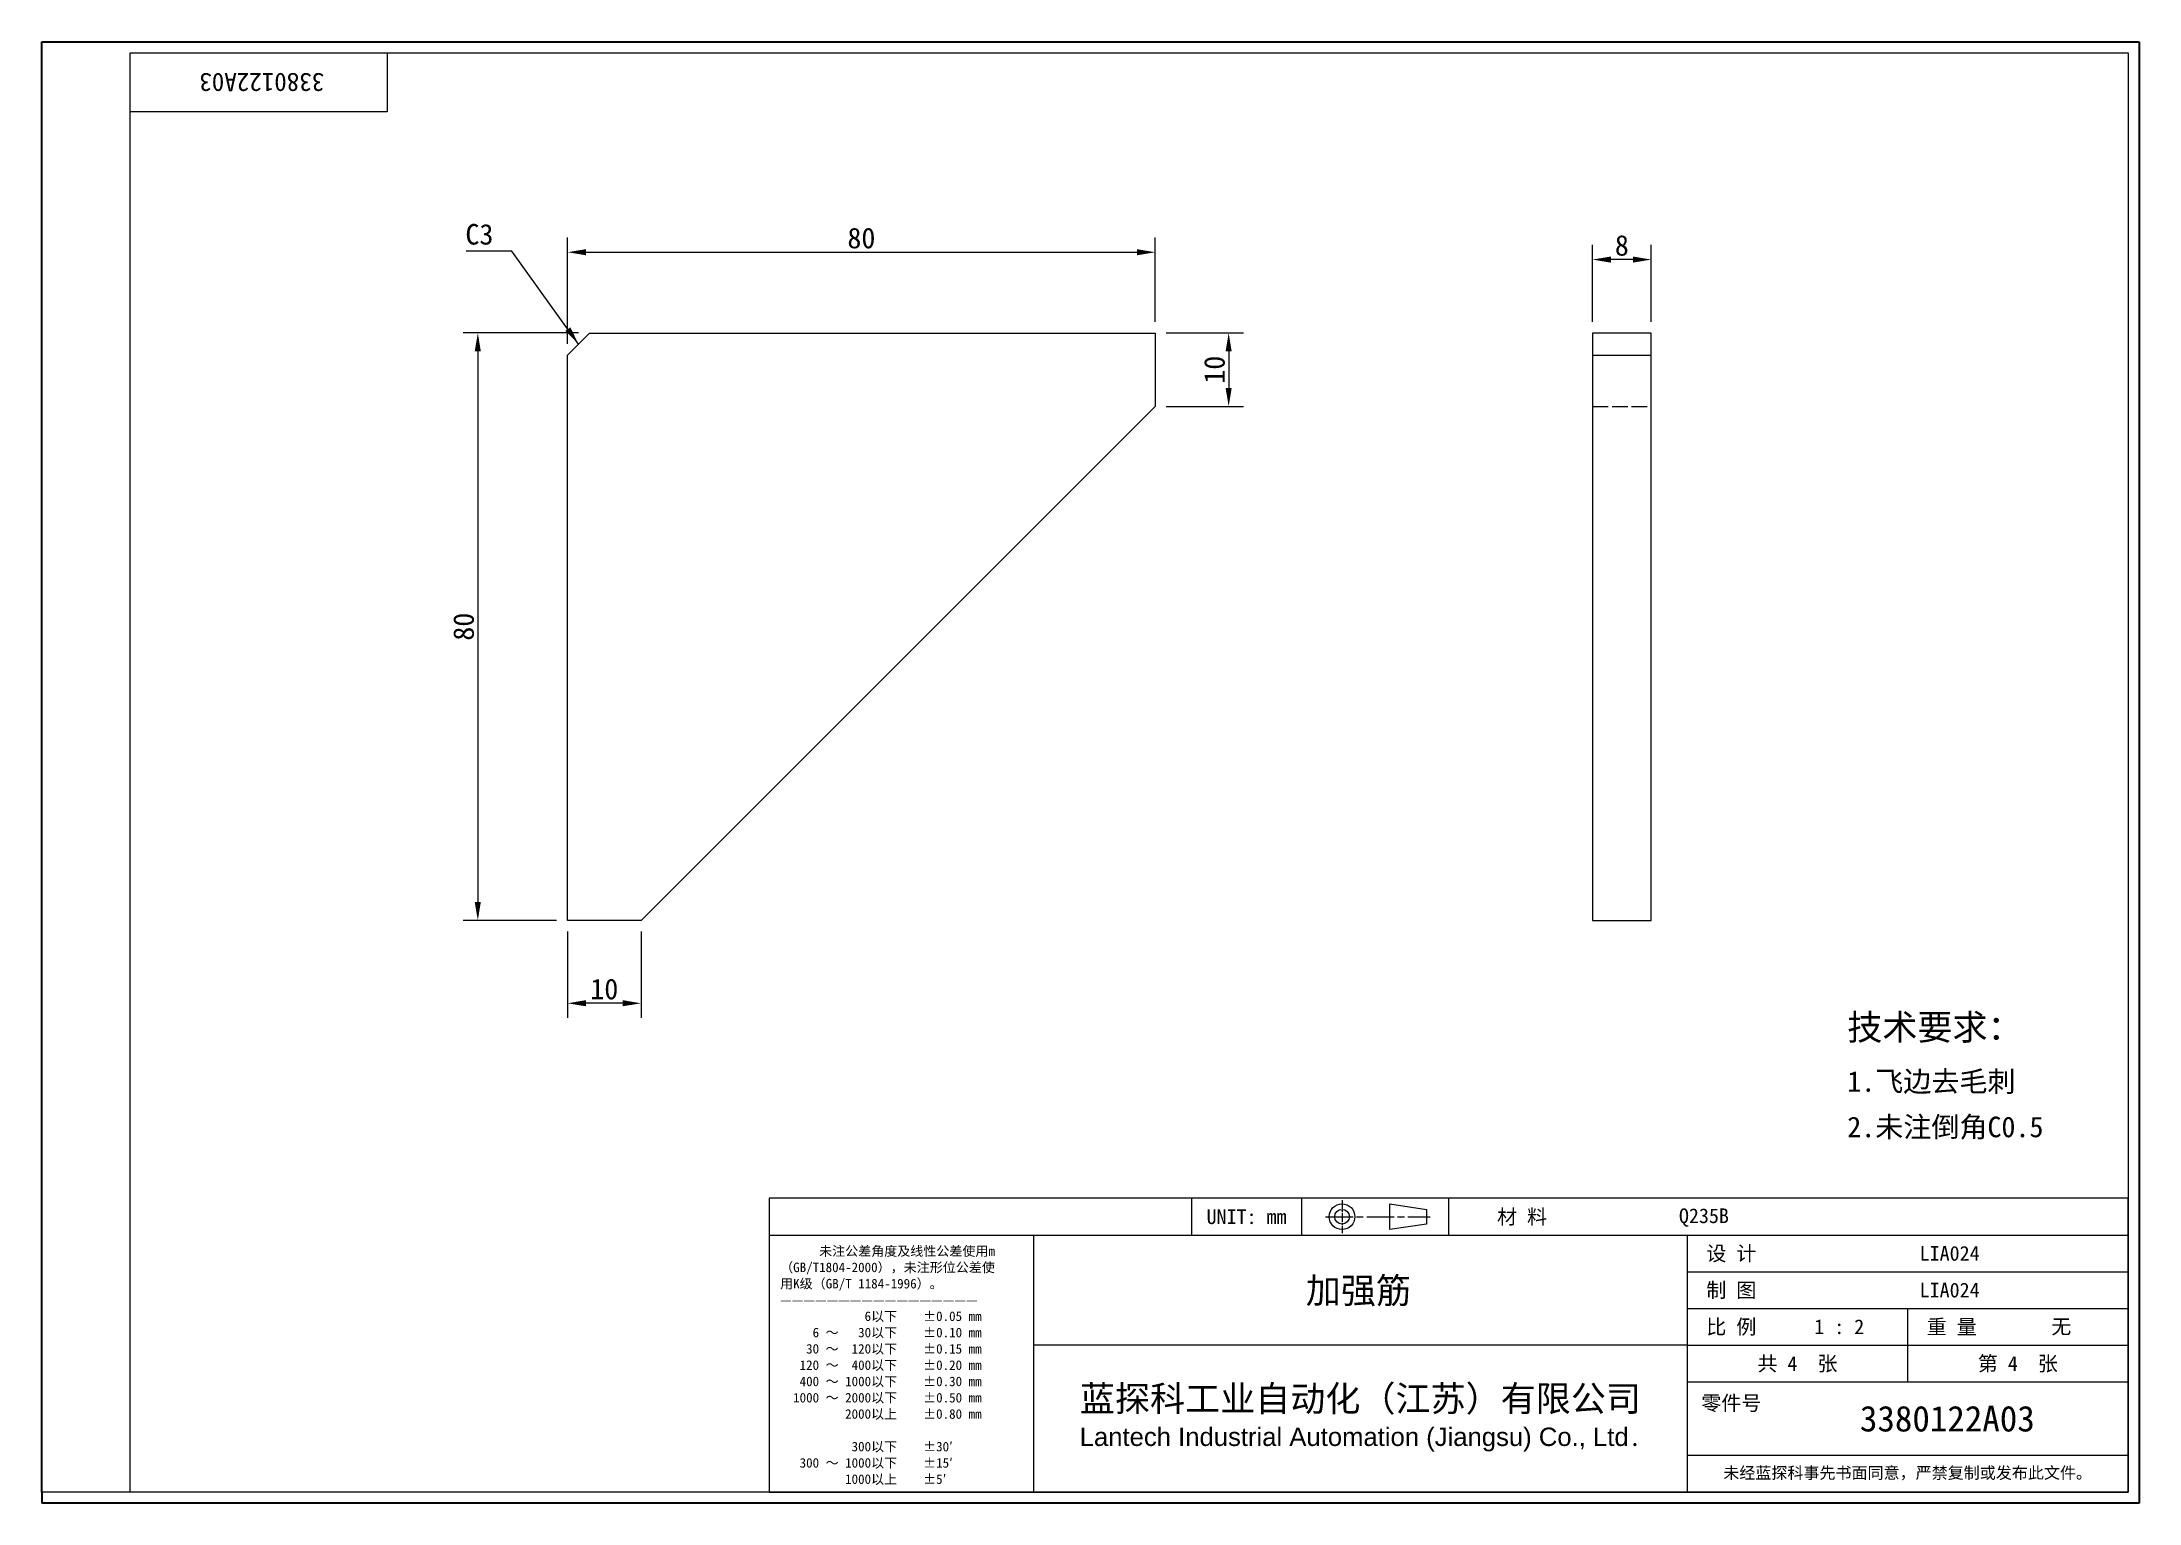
# Model space of a CAD drawing. Header units: millimetres. Extents: x 6 to 292, y 5 to 205.
import ezdxf
from ezdxf.enums import TextEntityAlignment as Align

# ---------------------------------------------------------------- set-up
doc = ezdxf.new("R2010")
doc.units = ezdxf.units.MM
doc.linetypes.add('CHAIN', pattern=[0.3543, 0.2362, -0.0295, 0.0591, -0.0295])
doc.linetypes.add('DASHED', pattern=[0.2067, 0.1654, -0.0413])
for name, color, linetype, lineweight in [('1', 7, 'Continuous', 18), ('可见 (ISO)', 7, 'Continuous', 25), ('图框 (ISO)', 7, 'Continuous', 35), ('标题 (ISO)', 7, 'Continuous', 25)]:
    doc.layers.add(name, color=color, linetype=linetype, lineweight=lineweight)
for name, color, linetype, lineweight, true_color in [('尺寸 (ISO)', 7, 'Continuous', 18, 0x008000), ('符号 (ISO)', 7, 'Continuous', 18, 0x008000), ('隐藏 (ISO)', 5, 'DASHED', 18, 0x0000ff)]:
    doc.layers.add(name, color=color, linetype=linetype, lineweight=lineweight, true_color=true_color)
doc.styles.add('文本样式164', font='SimSun.ttf')
doc.styles.add('文本样式165', font='SimSun.ttf')
doc.styles.add('文本样式74', font='SimSun.ttf')
doc.styles.add('最新国标', font='simfang.ttf')
doc.styles.add('注释文本 (ISO)', font='simfang.ttf')
doc.dimstyles.new('默认 (GB)', dxfattribs={"dimtxt": 2.8, "dimasz": 2.5, "dimexe": 2, "dimexo": 1.5, "dimgap": 0.5, "dimtad": 1, "dimtoh": 1, "dimdsep": 46, "dimtxsty": '最新国标', "dimcen": 0.09, "dimdle": 10, "dimclrd": 256, "dimclre": 256, "dimclrt": 256, "dimaunit": 1, "dimadec": 3, "dimazin": 2, "dimtfac": 0.535714, "dimtdec": 3, "dimtmove": 0, "dimatfit": 3, "dimfxl": 0, "dimtolj": 1, "dimlwd": -1, "dimlwe": -1, "dimarcsym": 0})
doc.dimstyles.new('默认 (GB)$7', dxfattribs={"dimtxt": 2.8, "dimasz": 2.5, "dimexe": 2, "dimexo": 1.5, "dimgap": 0.5, "dimtad": 1, "dimtoh": 1, "dimdsep": 46, "dimtxsty": '最新国标', "dimcen": 0.09, "dimdle": 10, "dimclrd": 256, "dimclre": 256, "dimclrt": 256, "dimaunit": 1, "dimadec": 3, "dimazin": 2, "dimtfac": 0.535714, "dimtdec": 3, "dimtmove": 0, "dimatfit": 3, "dimfxl": 0, "dimtolj": 1, "dimlwd": -1, "dimlwe": -1, "dimarcsym": 0})

# ---------------------------------------------------------------- blocks, each defined once
blk = doc.blocks.new('图框 最新国标')
at = {"layer": '图框 (ISO)'}
for p, q in [((6, 7), (6, 204.5)), ((6, 204.5), (291.5, 204.5)), ((291.5, 204.5), (291.5, 5.5)), ((6, 7), (6, 5.5)), ((6, 7), (6, 5.5)), ((291.5, 5.5), (6, 5.5))]:
    blk.add_line(p, q, dxfattribs=at)
at = {"layer": '图框 (ISO)', "color": 7, "linetype": 'Continuous', "lineweight": 25}
for p, q in [((18, 203), (290, 203)), ((18, 7), (18, 203)), ((18, 203), (290, 203)), ((53, 203), (53, 195)), ((290, 203), (290, 7)), ((290, 203), (290, 7)), ((53, 195), (18, 195)), ((290, 7), (6, 7)), ((290, 7), (18, 7))]:
    blk.add_line(p, q, dxfattribs=at)
at = {"layer": '图框 (ISO)', "style": '文本样式74'}
blk.add_attdef('零件代号_001', (44.43, 200.25), '', height=2.5, rotation=180, dxfattribs=at)
blk = doc.blocks.new('标题栏 最新国标')
at = {"layer": '标题 (ISO)'}
for p, q in [((381.98, -183.84), (196.98, -183.84)), ((196.98, -183.84), (196.98, -223.84)), ((254.48, -183.84), (254.48, -188.84)), ((269.48, -183.84), (269.48, -188.84)), ((281.48, -188.09), (281.48, -184.59)), ((281.48, -184.59), (286.48, -185.34)), ((286.48, -185.34), (286.48, -187.34)), ((289.48, -183.84), (289.48, -188.84)), ((381.98, -223.84), (381.98, -183.84)), ((383.48, -183.84), (383.48, -225.34)), ((286.48, -187.34), (281.48, -188.09)), ((196.98, -188.84), (381.98, -188.84)), ((232.98, -188.84), (232.98, -223.84)), ((321.98, -188.84), (321.98, -223.84)), ((321.98, -193.84), (381.98, -193.84)), ((321.98, -198.84), (381.98, -198.84)), ((351.98, -198.84), (351.98, -208.84)), ((321.98, -203.84), (232.98, -203.84)), ((321.98, -203.84), (381.98, -203.84)), ((321.98, -208.84), (381.98, -208.84)), ((321.98, -218.84), (381.98, -218.84)), ((196.98, -223.84), (381.98, -223.84)), ((383.48, -225.34), (196.98, -225.34))]:
    blk.add_line(p, q, dxfattribs=at)
at = {"layer": '标题 (ISO)', "linetype": 'CHAIN', "ltscale": 5.000333}
blk.add_line((274.98, -184.09), (274.98, -188.59), dxfattribs=at)
at = {"layer": '标题 (ISO)', "linetype": 'CHAIN', "ltscale": 15.834605}
blk.add_line((272.73, -186.34), (286.98, -186.34), dxfattribs=at)
at = {"layer": '标题 (ISO)'}
for radius in [1.75, 1]:
    blk.add_circle((274.98, -186.34), radius, dxfattribs=at)
at = {"layer": '1', "style": '文本样式164'}
for s, p in [('UNIT: mm', (261.98, -186.34)), ('材 料', (299.48, -186.34)), ('设 计', (327.98, -191.34)), ('制 图', (327.98, -196.34)), ('比 例', (327.98, -201.34)), ('重 量', (357.98, -201.34)), ('共 4  张', (336.98, -206.34)), ('第 4  张', (366.98, -206.34))]:
    blk.add_text(s, height=2, dxfattribs=at).set_placement(p, align=Align.MIDDLE_CENTER)
at = {"layer": '标题 (ISO)', "style": '注释文本 (ISO)'}
for s, insert, char_height, attachment_point, line_spacing_factor in [('\\fSimSun|b0|i0;{\\H1.3000;      未注公差角度及线性公差使用m\\P}\\fSimSun|b0|i0;{\\H1.3000;（GB/T1804-2000），未注形位公差使\\P}\\fSimSun|b0|i0;{\\H1.3000;用K级（GB/T 1184-1996）。\\P}\\fSimSun|b0|i0;{\\H1.3000;—————————————————\\P}\\fSimSun|b0|i0;{\\H1.3000;             6以下    ±0.05 mm\\P}\\fSimSun|b0|i0;{\\H1.3000;     6 ～   30以下    ±0.10 mm\\P}\\fSimSun|b0|i0;{\\H1.3000;    30 ～  120以下    ±0.15 mm\\P}\\fSimSun|b0|i0;{\\H1.3000;   120 ～  400以下    ±0.20 mm\\P}\\fSimSun|b0|i0;{\\H1.3000;   400 ～ 1000以下    ±0.30 mm\\P}\\fSimSun|b0|i0;{\\H1.3000;  1000 ～ 2000以下    ±0.50 mm\\P}\\fSimSun|b0|i0;{\\H1.3000;          2000以上    ±0.80 mm\\P}\\fSimSun|b0|i0;{\\H1.3000;\\P}\\fSimSun|b0|i0;{\\H1.3000;           300以下    ±30′\\P}\\fSimSun|b0|i0;{\\H1.3000;   300 ～ 1000以下    ±15′\\P}\\fSimSun|b0|i0;{\\H1.3000;          1000以上    ±5′}', (198.48, -206.63), 1.3, 4, 1.023913), ('{\\fMicrosoft YaHei|b0|i0|c134|p34;\\H1.75x;蓝探科工业自动化（江苏）有限公司\\P\\fArial|b0|i0|c0|p34;\\H0.71429x;Lantech Industrial Automation (Jiangsu) Co., Ltd\\fFangSong|b0|i0|c134|p49;.\\H1.15195x; }', (277.48, -213.84), 2, 5, 0.978695)]:
    blk.add_mtext(s, dxfattribs=dict(at, insert=insert, char_height=char_height, attachment_point=attachment_point, line_spacing_factor=line_spacing_factor))
at = {"layer": '标题 (ISO)', "attachment_point": 5, "style": '注释文本 (ISO)'}
for s, insert, char_height in [('\\fFangSong|b0|i0;零件号', (327.98, -211.84), 2), ('\\fSimSun|b0|i0;{\\H1.6000;未经蓝探科事先书面同意，严禁复制或发布此文件。}', (351.98, -221.34), 1.6)]:
    blk.add_mtext(s, dxfattribs=dict(at, insert=insert, char_height=char_height))
at = {"layer": '标题 (ISO)'}
for tag, p, height, style in [('材料_001', (320.84, -187.21), 2, '注释文本 (ISO)'), ('设计人_001', (353.61, -192.33), 2, '注释文本 (ISO)'), ('库存编号_001', (270.04, -198.14), 3.5, '文本样式165'), ('设计人_001', (353.61, -197.33), 2, '注释文本 (ISO)'), ('视图比例_001', (339.26, -202.33), 2, '注释文本 (ISO)'), ('质量\\P3;_001', (371.53, -202.3), 2, '注释文本 (ISO)'), ('零件代号_001', (345.48, -215.59), 3.5, '文本样式165')]:
    blk.add_attdef(tag, p, '', height=height, dxfattribs=dict(at, style=style))
blk = doc.blocks.new('*D5')
at = {"layer": 'Defpoints', "color": 0, "transparency": 16777216}
for p in [(80.56, 164.86), (65.34, 84.86), (77.56, 84.86)]:
    blk.add_point(p, dxfattribs=at)
at = {"layer": '尺寸 (ISO)', "color": 116, "true_color": 0x00803f, "transparency": 16777216}
for p, q in [((79.06, 164.86), (63.34, 164.86)), ((65.34, 162.36), (65.34, 87.36)), ((76.06, 84.86), (63.34, 84.86))]:
    blk.add_line(p, q, dxfattribs=at)
for points in [[(64.92, 162.36), (65.75, 162.36), (65.34, 164.86)], [(64.92, 87.36), (65.75, 87.36), (65.34, 84.86)]]:
    blk.add_solid(points, dxfattribs=at)
at = {"layer": '尺寸 (ISO)', "transparency": 16777216, "insert": (63.42, 124.86), "char_height": 2.8, "attachment_point": 5, "rotation": 90, "style": '最新国标'}
blk.add_mtext('\\A1;80', dxfattribs=at)
blk = doc.blocks.new('*D6')
at = {"layer": 'Defpoints', "color": 0, "transparency": 16777216}
for p in [(157.56, 175.86), (157.56, 164.86), (77.56, 161.86)]:
    blk.add_point(p, dxfattribs=at)
at = {"layer": '尺寸 (ISO)', "color": 116, "true_color": 0x00803f, "transparency": 16777216}
for p, q in [((77.56, 163.36), (77.56, 177.86)), ((157.56, 166.36), (157.56, 177.86)), ((80.06, 175.86), (155.06, 175.86))]:
    blk.add_line(p, q, dxfattribs=at)
for points in [[(80.06, 176.27), (80.06, 175.44), (77.56, 175.86)], [(155.06, 176.27), (155.06, 175.44), (157.56, 175.86)]]:
    blk.add_solid(points, dxfattribs=at)
at = {"layer": '尺寸 (ISO)', "transparency": 16777216, "insert": (117.56, 177.77), "char_height": 2.8, "attachment_point": 5, "style": '最新国标'}
blk.add_mtext('\\A1;80', dxfattribs=at)
blk = doc.blocks.new('*D7')
at = {"layer": 'Defpoints', "color": 0, "transparency": 16777216}
for p in [(157.56, 164.86), (157.56, 154.86), (167.56, 154.86)]:
    blk.add_point(p, dxfattribs=at)
at = {"layer": '尺寸 (ISO)', "color": 116, "true_color": 0x00803f, "transparency": 16777216}
for p, q in [((159.06, 164.86), (169.56, 164.86)), ((167.56, 162.36), (167.56, 157.36)), ((159.06, 154.86), (169.56, 154.86))]:
    blk.add_line(p, q, dxfattribs=at)
for points in [[(167.14, 162.36), (167.97, 162.36), (167.56, 164.86)], [(167.14, 157.36), (167.97, 157.36), (167.56, 154.86)]]:
    blk.add_solid(points, dxfattribs=at)
at = {"layer": '尺寸 (ISO)', "transparency": 16777216, "insert": (165.64, 159.86), "char_height": 2.8, "attachment_point": 5, "rotation": 90, "style": '最新国标'}
blk.add_mtext('\\A1;10', dxfattribs=at)
blk = doc.blocks.new('*D8')
at = {"layer": 'Defpoints', "color": 0, "transparency": 16777216}
for p in [(77.56, 84.86), (87.56, 84.86), (77.56, 73.57)]:
    blk.add_point(p, dxfattribs=at)
at = {"layer": '尺寸 (ISO)', "color": 116, "true_color": 0x00803f, "transparency": 16777216}
for p, q in [((77.56, 83.36), (77.56, 71.57)), ((87.56, 83.36), (87.56, 71.57)), ((85.06, 73.57), (80.06, 73.57))]:
    blk.add_line(p, q, dxfattribs=at)
for points in [[(80.06, 73.99), (80.06, 73.16), (77.56, 73.57)], [(85.06, 73.99), (85.06, 73.16), (87.56, 73.57)]]:
    blk.add_solid(points, dxfattribs=at)
at = {"layer": '尺寸 (ISO)', "transparency": 16777216, "insert": (82.56, 75.49), "char_height": 2.8, "attachment_point": 5, "style": '最新国标'}
blk.add_mtext('\\A1;10', dxfattribs=at)
blk = doc.blocks.new('*D9')
at = {"layer": 'Defpoints', "color": 0, "transparency": 16777216}
for p in [(217.09, 174.86), (217.09, 164.86), (225.09, 164.86)]:
    blk.add_point(p, dxfattribs=at)
at = {"layer": '尺寸 (ISO)', "color": 116, "true_color": 0x00803f, "transparency": 16777216}
for p, q in [((217.09, 166.36), (217.09, 176.86)), ((222.59, 174.86), (219.59, 174.86)), ((225.09, 166.36), (225.09, 176.86))]:
    blk.add_line(p, q, dxfattribs=at)
for points in [[(219.59, 175.27), (219.59, 174.44), (217.09, 174.86)], [(222.59, 175.27), (222.59, 174.44), (225.09, 174.86)]]:
    blk.add_solid(points, dxfattribs=at)
at = {"layer": '尺寸 (ISO)', "transparency": 16777216, "insert": (221.09, 176.77), "char_height": 2.8, "attachment_point": 5, "style": '最新国标'}
blk.add_mtext('\\A1;8', dxfattribs=at)

msp = doc.modelspace()

# ---------------------------------------------------------------- linework, layer by layer
at = {"layer": '可见 (ISO)'}
for p, q in [((77.556, 161.856), (80.556, 164.856)), ((80.556, 164.856), (157.556, 164.856)), ((157.556, 164.856), (157.556, 154.856)), ((225.089, 164.856), (217.089, 164.856)), ((217.089, 164.856), (217.089, 161.856)), ((225.089, 161.856), (225.089, 164.856)), ((77.556, 84.856), (77.556, 161.856)), ((217.089, 161.856), (225.089, 161.856)), ((217.089, 161.856), (217.089, 84.856)), ((225.089, 84.856), (225.089, 161.856)), ((157.556, 154.856), (87.556, 84.856)), ((87.556, 84.856), (77.556, 84.856)), ((217.089, 84.856), (225.089, 84.856))]:
    msp.add_line(p, q, dxfattribs=at)
at = {"layer": '隐藏 (ISO)', "ltscale": 12.901145}
msp.add_line((217.089, 154.856), (225.089, 154.856), dxfattribs=at)

# ---------------------------------------------------------------- block references
msp.add_blockref('图框 最新国标', (0, 0)).add_auto_attribs({'零件代号_001': '3380122A03'})
ref = msp.add_blockref('标题栏 最新国标', (-91.983, 230.844))
ref.add_attrib('零件代号_001', '3380122A03', (253.496, 15.25), dxfattribs={"layer": '标题 (ISO)', "height": 3.5, "style": '文本样式165'})
ref.add_attrib('库存编号_001', '加强筋', (178.06, 32.701), dxfattribs={"layer": '标题 (ISO)', "height": 3.5, "style": '文本样式165'})
ref.add_attrib('质量\\P3;_001', '无', (279.543, 28.54), dxfattribs={"layer": '标题 (ISO)', "height": 2, "style": '注释文本 (ISO)'})
ref.add_attrib('视图比例_001', '1 : 2', (247.28, 28.517), dxfattribs={"layer": '标题 (ISO)', "height": 2, "style": '注释文本 (ISO)'})
ref.add_attrib('设计人_001', 'LIA024', (261.629, 38.511), dxfattribs={"layer": '标题 (ISO)', "height": 2, "style": '注释文本 (ISO)'})
ref.add_attrib('设计人_001', 'LIA024', (261.629, 33.511), dxfattribs={"layer": '标题 (ISO)', "height": 2, "style": '注释文本 (ISO)'})
ref.add_attrib('材料_001', 'Q235B', (228.86, 43.631), dxfattribs={"layer": '标题 (ISO)', "height": 2, "style": '注释文本 (ISO)'})

# ---------------------------------------------------------------- texts
at = {"layer": '符号 (ISO)', "insert": (67.458, 179.701), "char_height": 2.8, "attachment_point": 3, "style": '最新国标'}
msp.add_mtext('C3', dxfattribs=at)
at = {"layer": '符号 (ISO)', "insert": (251.776, 63.53), "char_height": 2, "width": 29.34269, "attachment_point": 4, "line_spacing_factor": 1.32748, "style": '注释文本 (ISO)'}
msp.add_mtext('{\\H1.75x;技术要求：\\H0.8x;\\P1.飞边去毛刺\\P2.未注倒角C0.5}', dxfattribs=at)

# ---------------------------------------------------------------- dimensions: what is measured, and where the dimension line sits
at = {"layer": '尺寸 (ISO)', "color": 116, "true_color": 0x00803f}
dim = msp.add_linear_dim(base=(157.556, 175.856), p1=(77.556, 161.856), p2=(157.556, 164.856), dimstyle='默认 (GB)', override={"dimgap": 0.5, "dimtoh": 0, "dimdec": 2, "dimtol": 0, "dimlim": 0, "dimtp": 0, "dimtm": 0, "dimtdec": 3, "dimtofl": 0, "dimatfit": 1}, dxfattribs=at)
dim.commit()
dim.dimension.update_dxf_attribs({"geometry": '*D6', "text_midpoint": (117.556, 175.856), "dimtype": 160})
for base, p1, p2, angle, picture, middle in [((217.089, 174.856), (225.089, 164.856), (217.089, 164.856), 180, '*D9', (221.089, 174.856)), ((65.338, 84.856), (80.556, 164.856), (77.556, 84.856), 270, '*D5', (65.338, 124.856)), ((167.556, 154.856), (157.556, 164.856), (157.556, 154.856), 90, '*D7', (167.556, 159.856)), ((77.556, 73.574), (87.556, 84.856), (77.556, 84.856), 180, '*D8', (82.556, 73.574))]:
    dim = msp.add_linear_dim(base=base, p1=p1, p2=p2, angle=angle, dimstyle='默认 (GB)', override={"dimgap": 0.5, "dimtoh": 0, "dimdec": 2, "dimtol": 0, "dimlim": 0, "dimtp": 0, "dimtm": 0, "dimtdec": 3, "dimtofl": 0, "dimatfit": 1}, dxfattribs=at)
    dim.commit()
    dim.dimension.update_dxf_attribs({"geometry": picture, "text_midpoint": middle, "dimtype": 160})

# ---------------------------------------------------------------- leaders
at = {"layer": '符号 (ISO)', "color": 116, "true_color": 0x00803f, "annotation_type": 0, "has_hookline": 1, "hookline_direction": 1, "text_width": 3.712}
msp.add_leader([(79.056, 163.356), (69.958, 176.001), (67.458, 176.001)], dimstyle='默认 (GB)$7', override={"dimgap": 0, "dimtad": 1}, dxfattribs=at)

doc.saveas('drawing.dxf')
